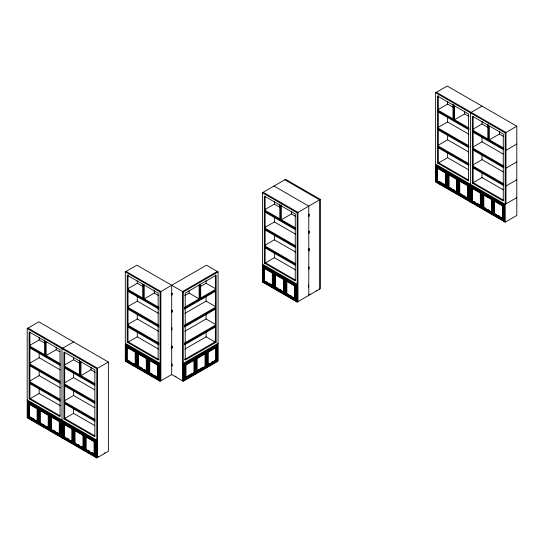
<?xml version="1.0" encoding="UTF-8"?>
<svg xmlns="http://www.w3.org/2000/svg" width="544" height="544" viewBox="0 0 544 544"><rect width="100%" height="100%" fill="white"/><g stroke="black" fill="none" stroke-linecap="round" stroke-linejoin="round"><path stroke-width="0.82" d="M171.931 365.881C171.442 366.86 172.577 363.283 171.564 364.575M171.564 365.493L171.931 364.963L171.564 365.031M171.564 348.078C172.278 348.956 172.244 345.399 171.564 346.698M171.564 347.616L171.931 347.086L171.564 347.154M171.809 329.555C172.142 330.902 171.319 327.468 171.931 328.243M171.931 329.161L171.564 328.773M171.72 312.059C171.945 313.079 172.373 309.216 171.564 310.672M171.564 311.596L171.931 311.066M171.931 295.093C171.476 296.16 172.448 292.373 171.639 293.808M171.564 294.705L171.931 294.175L171.564 294.243M172.203 293.42L172.149 293.291M172.169 310.522L172.162 310.189M172.169 311.936L172.203 311.726M172.06 346.297L172.169 346.542M172.169 347.956L172.183 347.602M172.108 365.799L172.169 365.833M171.72 327.876L171.931 327.801M171.564 364.126L171.931 364.058M309.114 214.207L308.985 214.302M308.856 216.118L309.108 216.002M309.067 232.478L309.006 232.526M308.904 248.662L309.06 248.662M309.067 249.662L308.693 249.642L309.108 249.669M309.114 250.097L308.972 250.029M308.938 267.26L308.856 267.206M308.468 285.512L308.57 285.6M308.516 286.069L308.468 285.974M308.808 286.946L308.638 287.021M308.815 216.444L308.815 214.132M308.836 233.322L309.108 231.071M171.564 293.338L171.931 293.27M309.053 215.608L309.006 215.635M309.053 232.961L309.006 232.988M308.836 250.961L308.815 248.662M171.931 310.162L171.564 310.23M171.686 346.181L171.931 346.181M27.2 328.528L38.794 321.837L108.372 362.005L108.372 451.275L96.778 457.966L27.2 417.799L27.2 328.528L96.778 368.703L108.372 362.005M125.304 271.891L136.898 265.193L183.28 291.978L218.069 271.891L218.069 361.162L183.28 381.242L171.686 374.551L160.092 381.242L125.304 361.162L125.304 271.891L160.092 291.978L206.475 265.193L218.069 271.891M262.405 192.732L285.6 179.343L320.389 199.43L320.389 288.701L297.194 302.09L262.405 282.003L262.405 192.732L297.194 212.82L320.389 199.43M435.628 92.725L447.222 86.034L516.8 126.201L516.8 215.472L505.206 222.163L435.628 181.995L435.628 92.725L505.206 132.899L516.8 126.201M29.852 345.297L39.182 339.912L44.805 343.155M127.235 289.075L137.285 283.274L142.909 286.518M264.336 209.923L274.387 204.116L280.01 207.366M438.274 109.494L447.61 104.108L453.234 107.352M29.852 363.154L39.182 357.762L60.357 369.988M127.235 306.932L137.285 301.124L158.46 313.351M264.336 227.773L274.387 221.972L295.562 234.199M438.274 127.35L447.61 121.965L468.785 134.184M46.138 341.618L46.138 355.531L56.188 349.731L59.792 351.812M144.242 284.981L144.242 298.894L154.292 293.094L158.617 295.589M281.343 205.006L281.343 219.742L291.394 213.935L295.718 216.43M454.566 106.202L454.566 119.728L464.617 113.927L468.942 116.423M73.583 341.918L61.989 348.616L61.989 437.886M482.011 106.114L470.417 112.812L470.417 202.082M217.301 271.442L182.512 291.53L182.512 380.8M29.852 381.004L39.182 375.618L60.357 387.845M127.235 324.782L137.285 318.981L158.46 331.208M264.336 245.63L274.387 239.822L295.562 252.049M438.274 145.207L447.61 139.815L468.785 152.041M64.253 365.16L73.583 359.774L79.349 363.1M184.756 295.589L189.081 293.094L199.131 298.894L199.131 284.981M200.464 286.518L206.088 283.274L215.424 288.66M472.682 129.356L482.011 123.971L488.492 127.711M184.443 307.374L199.131 298.894M215.363 289.524L200.675 298.003L200.675 284.09M184.443 308.271L215.363 290.414M29.131 398.827L60.058 416.684L60.058 349.731L29.131 331.874L29.131 398.827L29.906 398.385L60.112 415.82M127.235 342.19L158.154 360.046L158.154 293.094L127.235 275.237L127.235 342.19L128.01 341.741L158.93 359.598M184.443 309.162L215.363 291.305M264.336 263.038L295.263 280.888L295.263 213.935L264.336 196.085L264.336 263.038L265.112 262.589L295.317 280.024M437.56 163.023L468.479 180.88L468.479 113.927L437.56 96.077L437.56 163.023L438.335 162.581L468.534 180.016M29.852 398.861L39.182 393.475L60.357 405.695M127.949 342.224L137.285 336.831L158.46 349.058M265.057 263.065L274.387 257.679L295.562 269.906M438.274 163.057L447.61 157.672L468.785 169.891M27.588 401.506L27.975 401.282L61.214 420.478L61.22 436.546L60.833 436.771L27.588 417.574L27.588 401.506L60.833 420.702L61.22 420.478M125.684 344.869L126.072 344.644L159.317 363.841L159.317 379.909L158.93 380.134L125.684 360.937L125.684 344.869L158.93 364.065L159.317 363.841M262.793 265.71L263.18 265.492L296.419 284.682L296.419 300.75L296.038 300.975L262.793 281.778L262.793 265.71L296.038 284.906L296.419 284.682M436.009 165.702L436.397 165.478L469.642 184.674L469.642 200.743L469.254 200.967L436.009 181.771L436.009 165.702L469.254 184.899L469.642 184.674M126.46 346.208L126.847 345.984L126.806 360.291L136.381 365.772L135.993 365.996L126.46 360.488L126.46 346.208L135.993 351.71L136.347 351.512M273.448 286.64L263.915 281.132L263.949 266.825L263.915 281.132L273.482 286.613L273.102 286.838L263.561 281.336L263.561 267.05L265.418 267.675M436.784 167.042L446.318 172.55L446.318 186.83L436.784 181.329L436.784 167.042L437.172 166.818L439.375 168.089M64.253 383.017L73.583 377.624L94.758 389.851M184.912 313.351L206.088 301.124L215.424 306.517M472.682 147.213L482.011 141.828L503.186 154.047M29.131 404.185L29.478 403.981L37.468 408.598L37.468 421.097L37.121 421.294L29.131 416.684L29.131 404.185L37.121 408.796L37.468 408.598M127.235 347.548L127.582 347.344L135.572 351.961L135.572 364.453L135.225 364.657L127.235 360.046L127.235 347.548L135.225 352.158L135.572 351.961M264.336 268.389L264.683 268.192L272.673 272.802L272.673 285.301L272.326 285.498L264.336 280.888L264.336 268.389L272.326 273.006L272.673 272.802M437.56 168.382L437.947 168.157L445.937 172.774L445.937 185.266L445.55 185.49L437.56 180.88L437.56 168.382L445.55 172.992L445.937 172.774M80.927 361.706L80.927 375.618L90.977 369.818L95.193 372.252M489.355 126.283L489.355 139.815L499.406 134.014L503.622 136.449M39.052 407.68L38.665 407.905L38.665 423.973L39.052 423.749L36.645 422.362M137.156 351.043L136.768 351.268L136.768 367.336L137.156 367.112M263.561 267.05L273.102 272.558L273.448 272.354M274.258 271.884L273.87 272.109L273.87 288.177L274.258 287.953M447.481 171.877L447.093 172.101L447.093 188.17L447.481 187.945M184.443 325.23L215.363 307.374M447.868 173.441L448.256 173.216L448.256 187.503L457.79 193.004L457.402 193.229L447.868 187.721L447.868 173.441L457.402 178.949L457.79 178.724M184.443 326.121L215.363 308.271M27.588 417.574L27.975 417.35L27.975 401.282M38.243 408.15L38.243 422.43L37.896 422.634L37.896 408.354L28.363 402.846L28.363 417.126L28.744 416.908L38.284 422.409L38.284 408.129M29.131 416.684L29.478 416.48L29.478 403.981M125.684 360.937L126.072 360.713M126.46 360.488L126.847 360.264M127.235 360.046L129.037 360.679M184.443 327.012L215.363 309.162M262.405 282.003L263.18 281.561L264.622 282.39M263.561 281.336L263.949 281.112M264.336 280.888L264.683 280.69M436.009 181.771L436.397 181.546M436.784 181.329L437.172 181.104L446.706 186.606M40.215 410.584L40.562 410.38L48.552 414.997L48.552 427.489L48.205 427.693L40.215 423.082L40.215 410.584L48.205 415.194L48.552 414.997M138.312 353.947L138.666 353.743L146.656 358.353L146.656 370.852L146.302 371.056L138.312 366.445L138.312 353.947L146.302 358.557L146.656 358.353M275.42 274.788L275.767 274.591L283.757 279.201L283.757 291.7L283.41 291.897L275.42 287.286L275.42 274.788L283.41 279.398L283.757 279.201M448.637 174.78L449.024 174.556L457.014 179.166L457.014 191.665L456.627 191.889L448.637 187.279L448.637 174.78L456.627 179.391L457.014 179.166M64.253 400.867L73.583 395.481L94.758 407.708M184.912 331.208L206.088 318.981L215.424 324.367M472.682 165.063L482.011 159.678L503.186 171.904M505.974 150.307L516.8 144.058M49.327 428.828L48.974 429.032L39.44 423.524L39.44 409.244L48.974 414.746L49.327 414.548L44.193 411.584L45.696 412.406M50.136 414.079L49.749 414.304L49.749 430.372L50.136 430.148M148.24 357.442L147.852 357.666L147.852 373.735L149.62 374.306M285.342 278.283L284.954 278.508L284.954 294.576L285.342 294.352M458.565 178.276L458.177 178.5L458.177 194.568M50.524 415.643L60.058 421.144L60.058 435.431L50.524 429.923L50.524 415.643L50.912 415.419L53.108 416.69M148.621 359.006L149.008 358.782L149.008 373.062L158.549 378.57L158.549 364.283L158.161 364.507L148.621 359.006L148.621 373.286L158.161 378.794L158.549 378.57L158.508 364.31M39.44 423.524L39.828 423.3M40.215 423.082L44.921 425.394M137.544 366.887L147.077 372.395L147.077 358.108L137.544 352.607L137.544 366.887L137.931 366.663M274.645 287.735L284.179 293.236L284.179 278.956L274.645 273.448L274.645 287.735L275.033 287.511L284.566 293.012M275.42 287.286L275.767 287.082M447.868 187.721L448.256 187.503M448.637 187.279L449.024 187.054L449.024 174.556M51.292 416.983L51.646 416.779L59.636 421.389L59.636 433.888L59.282 434.092L51.292 429.481L51.292 416.983L59.282 421.593L59.636 421.389M149.396 360.339L149.743 360.142L157.733 364.752L157.733 377.25L157.386 377.454L149.396 372.837L149.396 360.339L157.386 364.956L157.733 364.752M286.498 281.187L286.851 280.983L294.834 285.6L294.834 298.098L294.488 298.296L286.498 293.685L286.498 281.187L294.488 285.797L294.834 285.6M459.721 181.179L460.108 180.955L468.098 185.565L468.098 198.064L467.711 198.288L459.721 193.678L459.721 181.179L467.711 185.79L468.098 185.565M308.815 269.314L308.815 267.05M184.443 343.08L215.363 325.23M184.443 343.978L215.363 326.121M184.443 344.869L215.363 327.012M63.92 418.914L94.846 436.764L94.846 369.818L63.92 351.961L63.92 418.914L73.583 413.331L94.758 425.558M184.912 349.058L206.088 336.831L215.424 342.224M295.263 285.355L295.65 285.131L295.65 299.411L295.263 299.635L285.729 294.127L285.729 279.847L295.263 285.355L295.263 299.635M472.348 183.11L503.268 200.967L503.268 134.014L472.348 116.158L472.348 183.11L482.011 177.534L503.186 189.754M62.376 421.593L62.764 421.369L96.002 440.558L96.009 456.634L95.622 456.851L62.376 437.662L62.376 421.593L95.622 440.783L96.009 440.565M470.798 185.79L471.186 185.565L504.431 204.762L504.431 220.83L504.043 221.054L470.798 201.858L470.798 185.79L504.043 204.986L504.431 204.762M50.524 429.923L50.912 429.699M148.621 373.286L149.008 373.062L148.974 358.802M149.396 372.837L149.743 372.64L149.743 360.142M285.729 294.127L286.117 293.91L295.65 299.411M286.498 293.685L288.3 294.324M458.946 194.12L468.486 199.628L468.486 185.341L458.946 179.84L458.946 194.12L459.333 193.895L468.874 199.403M459.721 193.678L460.108 193.453L462.284 194.711M471.573 187.129L481.107 192.63L481.107 206.917L471.573 201.409L471.573 187.129L471.961 186.905L474.164 188.176M505.974 168.157L516.8 161.908M63.92 424.272L64.308 424.048L72.298 428.658L72.298 441.157L71.91 441.381L63.92 436.764L63.92 424.272L71.91 428.883L72.298 428.658M472.348 188.469L472.736 188.244L480.726 192.855L480.726 205.353L480.338 205.578L472.348 200.967L472.348 188.469L480.338 193.079L480.726 192.855M308.638 285.097L308.516 285.022M184.443 359.598L215.363 341.741L216.138 342.19L216.138 275.237L185.218 293.094L185.218 360.046L216.138 342.19M183.28 363.392L218.069 343.305M184.056 363.841L217.301 344.644L217.688 344.869L217.688 360.937L184.443 380.127L184.056 379.909L184.056 363.841L184.443 364.058L217.688 344.869M73.841 427.768L73.454 427.992L73.454 444.06L73.841 443.836L72.461 443.034M482.27 191.964L481.882 192.188L481.882 208.257L482.27 208.032M189.23 361.746L190.699 360.896M192.896 359.625L194.752 358.999L194.752 373.286L185.218 378.787L184.831 378.57L184.831 364.283L185.218 364.507L194.752 358.999M199.58 355.769L201.042 354.919M203.245 353.654L204.714 352.804M208.461 350.642L206.992 351.485L207.38 351.71L216.913 346.208L216.913 360.488L207.38 365.996L206.992 365.772L216.526 360.264L216.913 360.488M209.923 349.792L211.392 348.949M212.86 348.099L215.057 346.827M185.599 364.732L193.589 360.121L193.977 360.339L193.977 372.837L185.987 377.454L185.599 377.23L185.599 364.732L185.987 364.956L193.977 360.339M196.683 358.333L204.673 353.722L205.061 353.94L205.061 366.438L197.071 371.056L196.683 370.831L196.683 358.333L197.071 358.557L205.061 353.94M207.767 351.934L215.757 347.324L216.138 347.548L216.138 360.046L208.148 364.657L207.767 364.432L207.767 351.934L208.148 352.158L216.138 347.548M74.229 429.332L74.616 429.107L74.616 443.387L84.15 448.895L83.762 449.12L74.229 443.612L74.229 429.332L83.762 434.833L84.15 434.608L81.954 433.337M482.657 193.528L492.191 199.029L492.578 198.805L492.578 213.092L492.191 213.316L482.657 207.808L482.657 193.528L484.507 194.147M309.645 294.345L310.257 293.991M316.152 290.591L316.758 290.238M62.376 437.662L62.764 437.437L62.764 421.369M73.073 442.496L72.685 442.721L72.685 428.434L63.152 422.933L63.152 437.213L63.532 436.988L73.073 442.496L73.073 428.21M63.92 436.764L65.763 437.383M470.798 201.858L471.186 201.634M471.573 201.409L471.961 201.185L481.494 206.693M75.004 430.664L75.392 430.447L83.382 435.057L83.382 447.556L82.994 447.78L75.004 443.163L75.004 430.664L82.994 435.282L83.382 435.057M483.426 194.868L483.813 194.643L491.803 199.254L491.803 211.752L491.416 211.976L483.426 207.366L483.426 194.868L491.416 199.478L491.803 199.254M505.974 186.014L516.8 179.765M84.925 434.166L84.538 434.384L84.538 450.452L84.925 450.235M493.354 198.363L492.966 198.587L492.966 214.656M185.599 377.23L192.141 373.456M196.683 370.831L202.49 367.479M207.767 364.432L209.216 363.596M211.398 362.338L212.847 361.495M214.302 360.658L216.138 360.046M85.313 435.724L94.846 441.232L94.846 455.512L85.313 450.01L85.313 435.724L85.7 435.506L87.897 436.771M184.831 378.57L194.364 373.062L194.752 373.286M195.908 372.171L205.448 366.663L205.829 366.887L205.829 352.607L196.296 358.108L196.296 372.395L205.829 366.887M184.056 379.909L186.823 378.304M188.21 377.509L189.598 376.706M190.985 375.911L192.365 375.108M198.601 371.511L199.988 370.709M201.368 369.906L202.756 369.111M208.991 365.514L210.372 364.711M211.759 363.909L213.146 363.113M214.526 362.311L216.607 361.114M74.229 443.612L74.616 443.387M75.004 443.163L75.392 442.945M482.657 207.808L483.045 207.584L492.578 213.092M483.426 207.366L483.813 207.142L483.813 194.643M86.088 437.063L86.469 436.846L94.459 441.456L94.459 453.954L94.071 454.179L86.088 449.562L86.088 437.063L94.071 441.68L94.459 441.456M494.51 201.26L494.897 201.042L502.887 205.652L502.887 218.151L502.5 218.375L494.51 213.758L494.51 201.26L502.5 205.877L502.887 205.652M493.734 214.207L494.122 213.982L503.662 219.49L503.275 219.715L493.734 214.207L493.734 199.927L503.275 205.428L503.662 205.204M516.8 197.615L505.206 204.313L435.628 164.138M85.313 450.01L85.7 449.786L95.234 455.294M494.51 213.758L496.352 214.377M97.634 456.919L98.246 456.566M104.135 453.166L104.747 452.812M309.006 267.954L308.904 268.097M308.904 250.634L309.108 250.532M436.397 92.283L505.974 132.45L505.974 203.864M438.26 110.316L453.023 118.837L453.023 104.462M454.566 119.728L468.976 128.051M472.682 130.186L487.812 138.924L487.812 124.549M489.355 139.815L503.411 147.934M437.845 110.969L469.016 128.962M472.634 131.056L503.805 149.049M438.287 112.118L468.955 129.826M472.688 131.981L503.356 149.682M438.287 128.187L468.955 145.894M472.688 148.05L503.356 165.75M437.845 128.826L469.016 146.819M472.634 148.913L503.805 166.906M438.287 129.968L468.955 147.676M472.688 149.831L503.356 167.538M438.287 146.037L468.955 163.744M472.688 165.9L503.356 183.607M437.845 146.676L469.016 164.669M472.634 166.763L503.805 184.756M438.287 147.825L468.955 165.532M472.688 167.688L503.356 185.395M503.322 200.104L473.124 182.662L473.124 116.559M440.837 168.939L442.306 169.782M443.775 170.632L445.971 171.904M451.187 174.91L452.656 175.76M454.124 176.603L456.321 177.874M461.536 180.887L463.005 181.73M464.467 182.58L466.67 183.852M475.626 189.02L477.095 189.87M478.564 190.72L480.76 191.984M485.976 194.997L487.444 195.847M488.913 196.69L491.11 197.962M496.325 200.974L497.794 201.817M499.256 202.667L500.725 203.51M439.396 181.492L441.578 182.75M443.027 183.593L444.482 184.43M449.752 187.476L451.935 188.734M453.383 189.57L454.838 190.407M463.74 195.548L465.195 196.391M466.643 197.227L468.098 198.064M474.184 201.579L475.64 202.416M477.816 203.674L479.271 204.517M484.541 207.556L485.996 208.4M488.172 209.658L489.627 210.494M498.528 215.635L499.984 216.471M501.432 217.314L502.887 218.151M437.09 181.948L438.566 182.798M439.865 183.546L446.094 187.15M446.515 187.388L457.354 193.65M458.803 194.48L460.244 195.316M460.639 195.548L464.1 197.547M465.304 198.24L466.874 199.145M468.194 199.906L469.642 200.743M471.913 202.048L473.355 202.885M474.803 203.721L479.135 206.224M479.502 206.434L485.642 209.977M487.084 210.814L488.532 211.65M489.886 212.432L492.143 213.731M493.354 214.431L496.121 216.029M496.482 216.24L498.889 217.627M500.276 218.43L501.663 219.225M502.982 219.994L504.431 220.83M284.825 179.792L319.614 199.879L319.614 289.143M273.999 186.041L308.788 206.128L308.788 295.392M263.18 192.29L297.969 212.371L297.969 301.641M265.112 210.365L279.8 218.844L279.8 204.116M281.343 219.742L295.297 227.793M265.112 211.256L295.331 228.704M265.112 212.153L295.317 229.588M265.112 228.222L295.317 245.657M265.112 229.112L295.317 246.548M265.112 230.003L295.317 247.445M265.112 246.072L295.317 263.514M265.112 246.969L295.317 264.404M265.112 247.86L295.317 265.295M262.405 264.153L297.194 284.233M266.846 268.546L269.083 269.79M270.511 270.66L272.02 271.483M277.195 274.516L279.432 275.767M280.86 276.638L282.37 277.46M287.545 280.493L289.782 281.744M291.21 282.608L292.713 283.438M294.141 284.301L295.65 285.131M266.138 281.527L267.587 282.363M269.042 283.206L272.673 285.301M276.495 287.504L277.943 288.34M279.398 289.184L281.574 290.442M289.755 295.161L291.931 296.419M293.386 297.255L294.834 298.098M284.526 293.039L274.992 287.531L274.992 273.251M266.642 283.56L274.02 287.817M276.182 289.068L280.52 291.57M281.88 292.352L283.41 293.243M284.859 294.073L288.109 295.95M288.47 296.16L289.918 296.997M291.36 297.826L293.651 299.152M126.072 271.442L160.861 291.53L160.861 380.8M128.01 289.524L142.698 298.003L142.698 284.09M144.242 298.894L158.93 307.374M128.01 290.414L158.229 307.863M128.01 291.305L158.93 309.162M206.217 351.043L206.604 351.268L206.604 367.336L206.217 367.112M128.01 307.374L158.93 325.23M128.01 308.271L158.93 326.121M128.01 309.162L158.93 327.012M217.301 360.713L217.688 360.937M195.14 357.442L195.52 357.666L195.52 373.735L195.14 373.51M204.673 366.221L205.061 366.438M128.01 325.23L158.93 343.08M128.01 326.121L158.93 343.978M128.01 327.012L158.93 344.869M193.589 372.613L193.977 372.837M125.304 343.305L160.092 363.392M128.275 346.854L130.512 348.099M131.94 348.969L133.45 349.799M138.625 352.825L140.821 354.096M142.29 354.946L147.424 357.911M149.702 359.224L151.171 360.074M152.64 360.917L157.774 363.882M175.719 376.122L176.1 376.339M134.116 363.616L135.572 364.453M138.666 366.241L142.297 368.336M144.473 369.594L145.928 370.437M150.47 373.055L152.646 374.313M154.102 375.156L157.733 377.25M147.465 372.171L137.89 366.69L137.931 352.383M127.459 361.515L132.58 364.466M133.001 364.711L135.47 366.139M136.911 366.969L139.23 368.308M140.529 369.056L142.004 369.913M143.392 370.709L144.86 371.559M149.92 374.483L155.162 377.509M156.55 378.304L159.317 379.909M27.975 328.08L97.553 368.254L97.553 457.524M29.906 346.161L44.594 354.64L44.594 339.912M46.138 355.531L60.092 363.589M64.695 366.248L79.383 374.728L79.383 359.999M80.927 375.618L94.887 383.676M29.906 347.052L60.126 364.5M64.695 367.139L94.914 384.588M29.906 347.942L60.112 365.384M64.695 368.03L94.901 385.472M29.906 364.011L60.112 381.453M64.695 384.098L94.901 401.54M29.906 364.908L60.112 382.344M64.695 384.989L94.901 402.431M29.906 365.799L60.112 383.234M64.695 385.886L94.901 403.322M29.906 381.868L60.112 399.303M64.695 401.955L94.901 419.39M29.906 382.758L60.112 400.2M64.695 402.846L94.901 420.281M29.906 383.656L60.112 401.091M64.695 403.736L94.901 421.178M94.901 435.907L64.695 418.465L64.695 352.335M27.2 399.942L96.778 440.116M37.55 407.701L34.612 406.008L37.509 407.728M47.165 413.256L49.361 414.528M56.046 418.384L54.577 417.534L59.67 420.519L57.508 419.227M65.001 423.552L67.204 424.823M68.666 425.673L70.135 426.516M75.351 429.529L77.547 430.8M79.016 431.644L80.485 432.494M89.366 437.621L90.834 438.471M92.296 439.314L94.5 440.586M50.871 415.439L53.074 416.711M30.206 416.901L34.564 419.417M36.02 420.254L37.468 421.097M46.369 426.231L48.552 427.489M53.094 430.114L55.277 431.372M56.726 432.215L58.181 433.051M67.211 438.219L68.666 439.062M70.842 440.32L72.298 441.157M77.568 444.203L79.023 445.04M81.199 446.298L83.382 447.556M87.924 450.18L89.379 451.017M91.555 452.275L93.01 453.111M49.361 428.808L39.787 423.327L39.828 409.02M60.445 435.207L50.871 429.726L50.912 415.419M28.363 417.126L37.896 422.634M63.152 437.213L72.685 442.721M30.144 418.601L31.586 419.438M33.034 420.274L34.476 421.104M39.535 424.028L43.874 426.53M46.043 427.781L50.374 430.284M50.83 430.549L53.264 431.956M58.324 434.874L61.214 436.546M64.838 438.634L71.074 442.238M75.228 444.632L78.69 446.631M80.077 447.433L81.464 448.236M82.844 449.031L84.232 449.834M90.467 453.431L91.848 454.233M93.235 455.029L96.002 456.627M505.206 132.899L505.206 222.163M504.043 204.986L504.043 221.054M503.275 205.428L503.275 219.715M502.5 205.877L502.5 218.375M499.406 131.478L499.406 134.014M494.122 199.702L494.122 213.982M492.191 199.029L492.191 213.316M491.416 199.478L491.416 211.976M488.58 124.841L488.58 140.264M483.045 193.304L483.045 207.584M482.011 121.434L482.011 123.971M482.011 136.748L482.011 141.828M482.011 154.605L482.011 159.678M482.011 172.455L482.011 177.534M480.338 193.079L480.338 205.578M471.961 186.905L471.961 201.185M469.254 184.899L469.254 200.967M467.711 185.79L467.711 198.288M464.617 111.391L464.617 113.927M459.333 179.615L459.333 193.895M457.402 178.949L457.402 193.229M456.627 179.391L456.627 191.889M453.791 104.761L453.791 120.176M447.61 101.572L447.61 104.108M447.61 116.885L447.61 121.965M447.61 135.585L447.61 139.815M447.61 152.599L447.61 157.672M445.55 172.992L445.55 185.49M438.335 95.628L438.335 162.581M437.172 166.818L437.172 181.104M297.194 212.82L297.194 302.09M296.038 284.906L296.038 300.975M295.61 285.151L295.61 299.431L286.076 293.93L286.117 279.623M294.488 285.797L294.488 298.296M291.394 211.398L291.394 213.935M286.851 280.983L286.851 293.481M283.41 279.398L283.41 291.897M280.575 205.387L280.575 220.184M275.033 273.224L275.033 287.511M274.387 201.579L274.387 204.116M274.387 216.9L274.387 221.972M274.387 234.75L274.387 239.822M274.387 252.606L274.387 257.679M273.102 272.558L273.102 286.838M272.326 273.006L272.326 285.498M265.112 196.452L265.112 262.589M216.526 345.984L216.526 360.264M215.757 347.324L215.757 359.822M215.363 274.795L215.363 341.741M208.148 352.158L208.148 364.657M207.38 351.71L207.38 365.996M206.088 280.738L206.088 283.274M206.088 296.052L206.088 301.124M206.088 313.908L206.088 318.981M206.088 331.758L206.088 336.831M205.448 352.383L205.448 366.663M199.906 284.539L199.906 299.343M197.071 358.557L197.071 371.056M194.364 358.782L194.364 373.062M189.081 290.557L189.081 293.094M185.987 364.956L185.987 377.454M185.218 364.507L185.218 378.787M184.443 364.058L184.443 380.127M183.28 291.978L183.28 381.242M171.686 285.28L171.686 374.551M160.092 291.978L160.092 381.242M158.93 364.065L158.93 380.134M158.161 364.507L158.161 378.794M157.386 364.956L157.386 377.454M154.292 290.557L154.292 293.094M146.302 358.557L146.302 371.056M143.466 284.539L143.466 299.343M137.285 280.738L137.285 283.274M137.285 296.052L137.285 301.124M137.285 313.908L137.285 318.981M137.285 331.758L137.285 336.831M135.993 351.71L135.993 365.996M135.225 352.158L135.225 364.657M128.01 274.795L128.01 341.741M96.778 368.703L96.778 457.966M95.622 440.783L95.622 456.851M94.071 441.68L94.071 454.179M90.977 367.282L90.977 369.818M85.7 435.506L85.7 449.786M83.762 434.833L83.762 449.12M82.994 435.282L82.994 447.78M80.158 361.264L80.158 376.067M73.583 357.238L73.583 359.774M73.583 372.552L73.583 377.624M73.583 390.408L73.583 395.481M73.583 408.258L73.583 413.331M71.91 428.883L71.91 441.381M64.308 424.048L64.308 436.546M63.532 422.708L63.532 436.988M60.833 420.702L60.833 436.771M59.282 421.593L59.282 434.092M56.188 347.194L56.188 349.731M48.974 414.746L48.974 429.032M48.205 415.194L48.205 427.693M45.37 341.176L45.37 355.98M39.182 337.375L39.182 339.912M39.182 352.689L39.182 357.762M39.182 370.546L39.182 375.618M39.182 388.396L39.182 393.475M37.121 408.796L37.121 421.294M29.906 332.248L29.906 398.385M308.815 215.091L308.829 215.07M309.114 231.54L308.693 231.54L309.114 231.54M309.114 249.179L308.693 249.179L309.114 249.179M309.114 267.56L308.693 267.56L309.114 267.56M308.815 214.622L308.836 214.608M32.416 404.743L28.744 402.621L28.71 416.928L28.744 402.621L32.375 404.763M42.758 410.713L40.562 409.442L42.724 410.734"/></g></svg>
